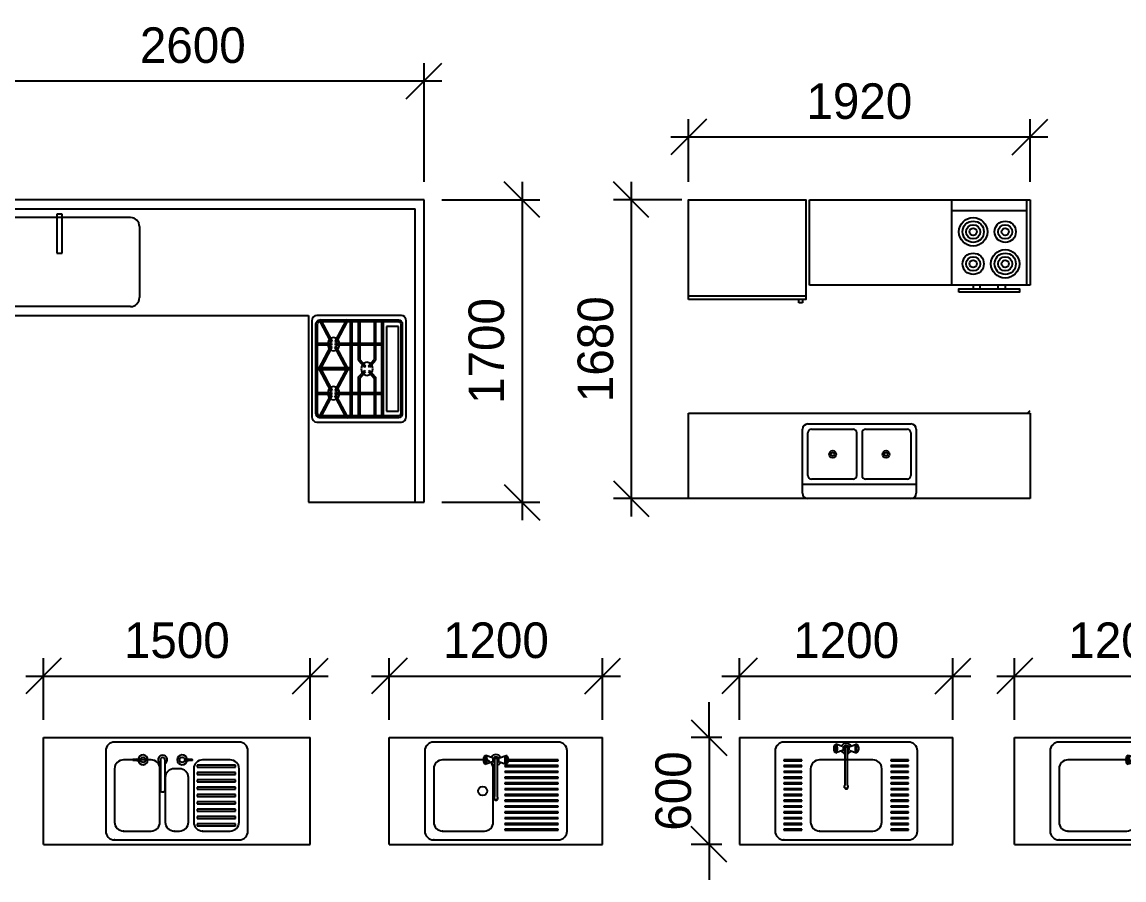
# Model space of a CAD drawing. Header units: millimetres. Extents: x 3103 to 179340, y -10977 to 70536.
# Drawn here: x 9506 to 15702, y 39697 to 44519 of the extents above; entities that cross this region are included whole.
import ezdxf

# ---------------------------------------------------------------- set-up
doc = ezdxf.new("R2010")
doc.units = ezdxf.units.MM
doc.header["$LTSCALE"] = 0.5
doc.layers.add('kuhnja', color=190, linetype='Continuous')
doc.layers.add('MEBEL', color=1, linetype='Continuous')
doc.styles.add('WROMLATS', font='wromlats.shx', dxfattribs={"bigfont": 'bigfont.shx'})
doc.dimstyles.new('juka', dxfattribs={"dimscale": 100, "dimtxt": 2, "dimasz": 2, "dimexe": 1, "dimexo": 1, "dimgap": 1, "dimtad": 1, "dimtoh": 1, "dimdec": 0, "dimzin": 0, "dimdsep": 46, "dimtxsty": 'WROMLATS', "dimblk": 'OBLIQUE', "dimcen": -3, "dimdle": 1, "dimclrd": 256, "dimclre": 256, "dimclrt": 256, "dimadec": 0, "dimazin": 0, "dimtfac": 1, "dimtdec": 0, "dimtix": 1, "dimtmove": 2, "dimatfit": 3, "dimldrblk": 'ORIGIN2', "dimfxl": 1, "dimtvp": 2.5, "dimtolj": 1, "dimtzin": 0, "dimarcsym": 0})

# ---------------------------------------------------------------- blocks, each defined once
blk = doc.blocks.new('Cab Base 2D_15')
at = {"layer": 'kuhnja', "linetype": 'Continuous'}
for p, q in [((0, 600), (1200, 600)), ((950, 575), (250, 575)), ((200, 525), (200, 75)), ((635.6, 497.6), (630.4, 493.8)), ((638.4, 499), (635.6, 497.6)), ((641.2, 497.6), (638.4, 499)), ((675.9, 487), (638.4, 499)), ((643.7, 493.4), (641.2, 497.6)), ((716.1, 487), (753.6, 499)), ((750.8, 497.6), (748.3, 493.4)), ((753.6, 499), (750.8, 497.6)), ((756.4, 497.6), (753.6, 499)), ((756.4, 497.6), (761.6, 493.8)), ((1000, 75), (1000, 525)), ((631, 475), (300, 475)), ((626.9, 485), (626, 478.5)), ((626, 478.5), (626, 471.5)), ((626, 471.5), (626.9, 465)), ((628.4, 490.3), (626.9, 485)), ((626.9, 465), (628.4, 459.7)), ((630.4, 493.8), (628.4, 490.3)), ((628.4, 459.7), (630.4, 456.2)), ((632.8, 495), (630.4, 493.8)), ((630.4, 456.2), (632.8, 455)), ((635.6, 452.4), (630.4, 456.2)), ((635.1, 493.8), (632.8, 495)), ((632.8, 455), (635.1, 456.2)), ((637.2, 490.3), (635.1, 493.8)), ((635.1, 456.2), (637.2, 459.7)), ((635.6, 452.4), (638.4, 451)), ((638.7, 485), (637.2, 490.3)), ((637.2, 459.7), (638.7, 465)), ((675.9, 463), (638.4, 451)), ((638.4, 451), (641.2, 452.4)), ((639.5, 478.5), (638.7, 485)), ((638.7, 465), (639.5, 471.5)), ((639.5, 471.5), (639.5, 478.5)), ((641.2, 452.4), (643.7, 456.6)), ((645.5, 487), (643.7, 493.4)), ((643.7, 456.6), (645.5, 463)), ((646.5, 479.2), (645.5, 487)), ((645.5, 463), (646.5, 470.8)), ((646.5, 470.8), (646.5, 479.2)), ((681.3, 483.5), (679.3, 478)), ((679.3, 478), (679.3, 472)), ((679.3, 472), (681.3, 466.5)), ((682.1, 483), (680.2, 477.8)), ((680.2, 477.8), (680.2, 472.2)), ((680.2, 472.2), (682.1, 467)), ((685.1, 488), (681.3, 483.5)), ((681.3, 466.5), (685.1, 462)), ((685.7, 487.3), (682.1, 483)), ((682.1, 467), (685.7, 462.7)), ((690.2, 491), (685.1, 488)), ((685.1, 462), (688.1, 460.2)), ((690.5, 490), (685.7, 487.3)), ((685.7, 462.7), (688.1, 461.4)), ((687.3, 480), (686.2, 476.7)), ((686.2, 476.7), (686.2, 473.3)), ((686.2, 473.3), (687.3, 470)), ((689.6, 482.7), (687.3, 480)), ((687.3, 470), (688.1, 469.1)), ((689.1, 479), (688.1, 476.4)), ((688.1, 476.4), (688.1, 269.3)), ((690.9, 481.1), (689.1, 479)), ((692.6, 484.4), (689.6, 482.7)), ((696, 492), (690.2, 491)), ((696, 491), (690.5, 490)), ((693.3, 482.5), (690.9, 481.1)), ((696, 485), (692.6, 484.4)), ((696, 483), (693.3, 482.5)), ((701.8, 491), (696, 492)), ((701.5, 490), (696, 491)), ((699.4, 484.4), (696, 485)), ((698.7, 482.5), (696, 483)), ((701.1, 481.1), (698.7, 482.5)), ((702.4, 482.7), (699.4, 484.4)), ((702.9, 479), (701.1, 481.1)), ((706.3, 487.3), (701.5, 490)), ((706.9, 488), (701.8, 491)), ((704.7, 480), (702.4, 482.7)), ((703.9, 476.4), (702.9, 479)), ((703.9, 269.3), (703.9, 476.4)), ((703.9, 469.1), (704.7, 470)), ((703.9, 461.4), (706.3, 462.7)), ((703.9, 460.2), (706.9, 462)), ((705.8, 476.7), (704.7, 480)), ((704.7, 470), (705.8, 473.3)), ((705.8, 473.3), (705.8, 476.7)), ((709.9, 483), (706.3, 487.3)), ((706.3, 462.7), (709.9, 467)), ((710.7, 483.5), (706.9, 488)), ((706.9, 462), (710.7, 466.5)), ((711.8, 477.8), (709.9, 483)), ((709.9, 467), (711.8, 472.2)), ((712.7, 478), (710.7, 483.5)), ((710.7, 466.5), (712.7, 472)), ((711.8, 472.2), (711.8, 477.8)), ((712.7, 472), (712.7, 478)), ((716.1, 463), (753.6, 451)), ((746.5, 487), (745.5, 479.2)), ((745.5, 479.2), (745.5, 470.8)), ((745.5, 470.8), (746.5, 463)), ((748.3, 493.4), (746.5, 487)), ((746.5, 463), (748.3, 456.6)), ((748.3, 456.6), (750.8, 452.4)), ((750.8, 452.4), (753.6, 451)), ((753.3, 485), (752.5, 478.5)), ((752.5, 478.5), (752.5, 471.5)), ((752.5, 471.5), (753.3, 465)), ((754.8, 490.3), (753.3, 485)), ((753.3, 465), (754.8, 459.7)), ((753.6, 451), (756.4, 452.4)), ((756.9, 493.8), (754.8, 490.3)), ((754.8, 459.7), (756.9, 456.2)), ((756.4, 452.4), (761.6, 456.2)), ((759.2, 495), (756.9, 493.8)), ((756.9, 456.2), (759.2, 455)), ((761.6, 493.8), (759.2, 495)), ((759.2, 455), (761.6, 456.2)), ((763.6, 490.3), (761.6, 493.8)), ((761.6, 456.2), (763.6, 459.7)), ((765.1, 485), (763.6, 490.3)), ((763.6, 459.7), (765.1, 465)), ((766, 478.5), (765.1, 485)), ((765.1, 465), (766, 471.5)), ((766, 471.5), (766, 478.5)), ((250, 425), (250, 125)), ((681, 125), (681, 425)), ((711, 375), (711, 125)), ((910, 401.7), (746, 401.7)), ((746, 401.7), (746, 391.7)), ((746, 391.7), (910, 391.7)), ((900, 425), (761, 425)), ((910, 391.7), (910, 401.7)), ((950, 125), (950, 375)), ((910, 368.3), (746, 368.3)), ((746, 368.3), (746, 358.3)), ((746, 358.3), (910, 358.3)), ((910, 335), (746, 335)), ((746, 335), (746, 325)), ((746, 325), (910, 325)), ((910, 358.3), (910, 368.3)), ((910, 325), (910, 335)), ((686.5, 267.4), (685.2, 263.9)), ((685.2, 263.9), (685.2, 260.2)), ((685.2, 260.2), (686.5, 256.7)), ((686.2, 256.3), (685.2, 260.2)), ((686.2, 256.3), (687.3, 253.1)), ((688.1, 269.3), (686.5, 267.4)), ((686.5, 256.7), (688.9, 253.8)), ((687.3, 253.1), (689.6, 250.5)), ((688.9, 253.8), (692.2, 252)), ((689.6, 250.5), (692.6, 248.8)), ((692.2, 252), (696, 251.3)), ((692.6, 248.8), (696, 248.3)), ((696, 251.3), (699.8, 252)), ((696, 248.3), (699.4, 248.8)), ((699.4, 248.8), (702.4, 250.5)), ((699.8, 252), (703.1, 253.8)), ((702.4, 250.5), (704.7, 253.1)), ((703.1, 253.8), (705.5, 256.7)), ((705.5, 267.4), (703.9, 269.3)), ((704.7, 253.1), (705.8, 256.3)), ((706.8, 263.9), (705.5, 267.4)), ((705.5, 256.7), (706.8, 260.2)), ((705.8, 256.3), (706.8, 260.2)), ((706.8, 260.2), (706.8, 263.9)), ((910, 301.7), (746, 301.7)), ((746, 301.7), (746, 291.7)), ((746, 291.7), (910, 291.7)), ((910, 268.3), (746, 268.3)), ((746, 268.3), (746, 258.3)), ((746, 258.3), (910, 258.3)), ((910, 291.7), (910, 301.7)), ((910, 258.3), (910, 268.3)), ((910, 235), (746, 235)), ((746, 235), (746, 225)), ((746, 225), (910, 225)), ((910, 201.7), (746, 201.7)), ((746, 201.7), (746, 191.7)), ((746, 191.7), (910, 191.7)), ((910, 225), (910, 235)), ((910, 191.7), (910, 201.7)), ((910, 168.3), (746, 168.3)), ((746, 168.3), (746, 158.3)), ((746, 158.3), (910, 158.3)), ((910, 135), (746, 135)), ((746, 135), (746, 125)), ((746, 125), (910, 125)), ((910, 158.3), (910, 168.3)), ((910, 125), (910, 135)), ((300, 75), (631, 75)), ((761, 75), (900, 75)), ((0, 0), (1200, 0)), ((250, 25), (950, 25))]:
    blk.add_line(p, q, dxfattribs=at)
at = {"layer": 'kuhnja'}
for p, q in [((0, 0), (0, 600)), ((1200, 600), (1200, 0))]:
    blk.add_line(p, q, dxfattribs=at)
at = {"layer": 'kuhnja', "linetype": 'Continuous'}
for centre, radius, start, end in [((250, 525), 50, 90, 180), ((950, 525), 50, 0, 90), ((696, 475), 30, 27.97653, 152.02347), ((300, 425), 50, 90, 180), ((631, 425), 50, 0, 90), ((696, 475), 30, 207.97653, 254.77469), ((696, 475), 30, 285.22531, 332.02347), ((761, 375), 50, 90, 180), ((900, 375), 50, 0, 90), ((300, 125), 50, 180, 270), ((631, 125), 50, 270, 0), ((761, 125), 50, 180, 270), ((900, 125), 50, 270, 0), ((250, 75), 50, 180, 270), ((950, 75), 50, 270, 0)]:
    blk.add_arc(centre, radius, start, end, dxfattribs=at)
for p in [(300, 75), (761, 75), (250, 25)]:
    blk.add_point(p, dxfattribs=at)
blk = doc.blocks.new('Cab Base 2D_33')
at = {"layer": 'kuhnja', "linetype": 'Continuous'}
for p, q in [((0, 600), (1200, 600)), ((950, 575), (250, 575)), ((200, 525), (200, 75)), ((539.6, 497.6), (534.4, 493.8)), ((542.4, 499), (539.6, 497.6)), ((545.2, 497.6), (542.4, 499)), ((579.9, 487), (542.4, 499)), ((547.7, 493.4), (545.2, 497.6)), ((620.1, 487), (657.6, 499)), ((654.8, 497.6), (652.3, 493.4)), ((657.6, 499), (654.8, 497.6)), ((660.4, 497.6), (657.6, 499)), ((660.4, 497.6), (665.6, 493.8)), ((1000, 75), (1000, 525)), ((535, 475), (300, 475)), ((530.9, 485), (530, 478.5)), ((530, 478.5), (530, 471.5)), ((530, 471.5), (530.9, 465)), ((532.4, 490.3), (530.9, 485)), ((530.9, 465), (532.4, 459.7)), ((534.4, 493.8), (532.4, 490.3)), ((532.4, 459.7), (534.4, 456.2)), ((536.8, 495), (534.4, 493.8)), ((534.4, 456.2), (536.8, 455)), ((539.6, 452.4), (534.4, 456.2)), ((539.1, 493.8), (536.8, 495)), ((536.8, 455), (539.1, 456.2)), ((541.2, 490.3), (539.1, 493.8)), ((539.1, 456.2), (541.2, 459.7)), ((539.6, 452.4), (542.4, 451)), ((542.7, 485), (541.2, 490.3)), ((541.2, 459.7), (542.7, 465)), ((579.9, 463), (542.4, 451)), ((542.4, 451), (545.2, 452.4)), ((543.5, 478.5), (542.7, 485)), ((542.7, 465), (543.5, 471.5)), ((543.5, 471.5), (543.5, 478.5)), ((545.2, 452.4), (547.7, 456.6)), ((549.5, 487), (547.7, 493.4)), ((547.7, 456.6), (549.5, 463)), ((550.5, 479.2), (549.5, 487)), ((549.5, 463), (550.5, 470.8)), ((550.5, 470.8), (550.5, 479.2)), ((585.3, 483.5), (583.3, 478)), ((583.3, 478), (583.3, 472)), ((583.3, 472), (585.3, 466.5)), ((586.1, 483), (584.2, 477.8)), ((584.2, 477.8), (584.2, 472.2)), ((584.2, 472.2), (586.1, 467)), ((589.1, 488), (585.3, 483.5)), ((585.3, 466.5), (589.1, 462)), ((589.7, 487.3), (586.1, 483)), ((586.1, 467), (589.7, 462.7)), ((594.2, 491), (589.1, 488)), ((589.1, 462), (592.1, 460.2)), ((594.5, 490), (589.7, 487.3)), ((589.7, 462.7), (592.1, 461.4)), ((591.3, 480), (590.2, 476.7)), ((590.2, 476.7), (590.2, 473.3)), ((590.2, 473.3), (591.3, 470)), ((593.6, 482.7), (591.3, 480)), ((591.3, 470), (592.1, 469.1)), ((593.1, 479), (592.1, 476.4)), ((592.1, 476.4), (592.1, 269.3)), ((594.9, 481.1), (593.1, 479)), ((596.6, 484.4), (593.6, 482.7)), ((600, 492), (594.2, 491)), ((600, 491), (594.5, 490)), ((597.3, 482.5), (594.9, 481.1)), ((600, 485), (596.6, 484.4)), ((600, 483), (597.3, 482.5)), ((605.8, 491), (600, 492)), ((605.5, 490), (600, 491)), ((603.4, 484.4), (600, 485)), ((602.7, 482.5), (600, 483)), ((605.1, 481.1), (602.7, 482.5)), ((606.4, 482.7), (603.4, 484.4)), ((606.9, 479), (605.1, 481.1)), ((610.3, 487.3), (605.5, 490)), ((610.9, 488), (605.8, 491)), ((608.7, 480), (606.4, 482.7)), ((607.9, 476.4), (606.9, 479)), ((607.9, 269.3), (607.9, 476.4)), ((607.9, 469.1), (608.7, 470)), ((607.9, 461.4), (610.3, 462.7)), ((607.9, 460.2), (610.9, 462)), ((609.8, 476.7), (608.7, 480)), ((608.7, 470), (609.8, 473.3)), ((609.8, 473.3), (609.8, 476.7)), ((613.9, 483), (610.3, 487.3)), ((610.3, 462.7), (613.9, 467)), ((614.7, 483.5), (610.9, 488)), ((610.9, 462), (614.7, 466.5)), ((615.8, 477.8), (613.9, 483)), ((613.9, 467), (615.8, 472.2)), ((616.7, 478), (614.7, 483.5)), ((614.7, 466.5), (616.7, 472)), ((615.8, 472.2), (615.8, 477.8)), ((616.7, 472), (616.7, 478)), ((620.1, 463), (657.6, 451)), ((650.5, 487), (649.5, 479.2)), ((649.5, 479.2), (649.5, 470.8)), ((649.5, 470.8), (650.5, 463)), ((950, 475.2), (650, 475.2)), ((650, 475.2), (650, 470.2)), ((650, 470.2), (950, 470.2)), ((950, 442.7), (650, 442.7)), ((650, 442.7), (650, 437.7)), ((650, 437.7), (950, 437.7)), ((652.3, 493.4), (650.5, 487)), ((650.5, 463), (652.3, 456.6)), ((652.3, 456.6), (654.8, 452.4)), ((654.8, 452.4), (657.6, 451)), ((657.3, 485), (656.5, 478.5)), ((656.5, 478.5), (656.5, 471.5)), ((656.5, 471.5), (657.3, 465)), ((658.8, 490.3), (657.3, 485)), ((657.3, 465), (658.8, 459.7)), ((657.6, 451), (660.4, 452.4)), ((660.9, 493.8), (658.8, 490.3)), ((658.8, 459.7), (660.9, 456.2)), ((660.4, 452.4), (665.6, 456.2)), ((663.2, 495), (660.9, 493.8)), ((660.9, 456.2), (663.2, 455)), ((665.6, 493.8), (663.2, 495)), ((663.2, 455), (665.6, 456.2)), ((667.6, 490.3), (665.6, 493.8)), ((665.6, 456.2), (667.6, 459.7)), ((669.1, 485), (667.6, 490.3)), ((667.6, 459.7), (669.1, 465)), ((670, 478.5), (669.1, 485)), ((669.1, 465), (670, 471.5)), ((670, 471.5), (670, 478.5)), ((950, 470.2), (950, 475.2)), ((950, 437.7), (950, 442.7)), ((250, 425), (250, 125)), ((585, 125), (585, 425)), ((950, 410.2), (650, 410.2)), ((650, 410.2), (650, 405.2)), ((650, 405.2), (950, 405.2)), ((950, 377.7), (650, 377.7)), ((650, 377.7), (650, 372.7)), ((650, 372.7), (950, 372.7)), ((950, 405.2), (950, 410.2)), ((950, 372.7), (950, 377.7)), ((950, 345.2), (650, 345.2)), ((650, 345.2), (650, 340.2)), ((650, 340.2), (950, 340.2)), ((950, 312.6), (650, 312.6)), ((650, 312.6), (650, 307.6)), ((950, 340.2), (950, 345.2)), ((950, 307.6), (950, 312.6)), ((590.5, 267.4), (589.2, 263.9)), ((589.2, 263.9), (589.2, 260.2)), ((589.2, 260.2), (590.5, 256.7)), ((590.2, 256.3), (589.2, 260.2)), ((590.2, 256.3), (591.3, 253.1)), ((592.1, 269.3), (590.5, 267.4)), ((590.5, 256.7), (592.9, 253.8)), ((591.3, 253.1), (593.6, 250.5)), ((592.9, 253.8), (596.2, 252)), ((593.6, 250.5), (596.6, 248.8)), ((596.2, 252), (600, 251.3)), ((596.6, 248.8), (600, 248.3)), ((600, 251.3), (603.8, 252)), ((600, 248.3), (603.4, 248.8)), ((603.4, 248.8), (606.4, 250.5)), ((603.8, 252), (607.1, 253.8)), ((606.4, 250.5), (608.7, 253.1)), ((607.1, 253.8), (609.5, 256.7)), ((609.5, 267.4), (607.9, 269.3)), ((608.7, 253.1), (609.8, 256.3)), ((610.8, 263.9), (609.5, 267.4)), ((609.5, 256.7), (610.8, 260.2)), ((609.8, 256.3), (610.8, 260.2)), ((610.8, 260.2), (610.8, 263.9)), ((650, 307.6), (950, 307.6)), ((950, 280.1), (650, 280.1)), ((650, 280.1), (650, 275.1)), ((650, 275.1), (950, 275.1)), ((950, 275.1), (950, 280.1)), ((950, 247.6), (650, 247.6)), ((650, 247.6), (650, 242.6)), ((650, 242.6), (950, 242.6)), ((950, 215.1), (650, 215.1)), ((650, 215.1), (650, 210.1)), ((650, 210.1), (950, 210.1)), ((950, 242.6), (950, 247.6)), ((950, 210.1), (950, 215.1)), ((950, 182.6), (650, 182.6)), ((650, 182.6), (650, 177.6)), ((650, 177.6), (950, 177.6)), ((950, 150), (650, 150)), ((650, 150), (650, 145)), ((650, 145), (950, 145)), ((950, 177.6), (950, 182.6)), ((950, 145), (950, 150)), ((300, 75), (535, 75)), ((950, 117.5), (650, 117.5)), ((650, 117.5), (650, 112.5)), ((650, 112.5), (950, 112.5)), ((950, 85), (650, 85)), ((650, 85), (650, 80)), ((650, 80), (950, 80)), ((950, 112.5), (950, 117.5)), ((950, 80), (950, 85)), ((0, 0), (1200, 0)), ((250, 25), (950, 25))]:
    blk.add_line(p, q, dxfattribs=at)
at = {"layer": 'kuhnja'}
for p, q in [((0, 0), (0, 600)), ((1200, 0), (1200, 600))]:
    blk.add_line(p, q, dxfattribs=at)
at = {"layer": 'kuhnja', "linetype": 'Continuous'}
blk.add_circle((525, 300), 25, dxfattribs=at)
for centre, radius, start, end in [((250, 525), 50, 90, 180), ((950, 525), 50, 0, 90), ((600, 475), 30, 27.97653, 152.02347), ((300, 425), 50, 90, 180), ((535, 425), 50, 0, 90), ((600, 475), 30, 207.97653, 254.77469), ((600, 475), 30, 285.22531, 332.02347), ((300, 125), 50, 180, 270), ((535, 125), 50, 270, 0), ((250, 75), 50, 180, 270), ((950, 75), 50, 270, 0)]:
    blk.add_arc(centre, radius, start, end, dxfattribs=at)
for p in [(300, 75), (250, 25)]:
    blk.add_point(p, dxfattribs=at)
blk = doc.blocks.new('Cab Base 2D_35')
at = {"layer": 'kuhnja', "linetype": 'Continuous'}
for p, q in [((0, 600), (1200, 600)), ((950, 575), (250, 575)), ((534.4, 557.7), (532.4, 554.2)), ((539.6, 561.4), (534.4, 557.7)), ((536.8, 558.9), (534.4, 557.7)), ((539.1, 557.7), (536.8, 558.9)), ((541.2, 554.2), (539.1, 557.7)), ((542.4, 562.9), (539.6, 561.4)), ((545.2, 561.4), (542.4, 562.9)), ((579.9, 550.9), (542.4, 562.9)), ((547.7, 557.3), (545.2, 561.4)), ((620.1, 550.9), (657.6, 562.9)), ((654.8, 561.4), (652.3, 557.3)), ((657.6, 562.9), (654.8, 561.4)), ((660.4, 561.4), (657.6, 562.9)), ((660.9, 557.7), (658.8, 554.2)), ((660.4, 561.4), (665.6, 557.7)), ((663.2, 558.9), (660.9, 557.7)), ((665.6, 557.7), (663.2, 558.9)), ((667.6, 554.2), (665.6, 557.7)), ((200, 525), (200, 75)), ((530.9, 548.9), (530, 542.4)), ((530, 542.4), (530, 535.4)), ((530, 535.4), (530.9, 528.9)), ((532.4, 554.2), (530.9, 548.9)), ((530.9, 528.9), (532.4, 523.6)), ((532.4, 523.6), (534.4, 520.1)), ((534.4, 520.1), (536.8, 518.9)), ((539.6, 516.3), (534.4, 520.1)), ((536.8, 518.9), (539.1, 520.1)), ((539.1, 520.1), (541.2, 523.6)), ((539.6, 516.3), (542.4, 514.9)), ((542.7, 548.9), (541.2, 554.2)), ((541.2, 523.6), (542.7, 528.9)), ((579.9, 526.9), (542.4, 514.9)), ((542.4, 514.9), (545.2, 516.3)), ((543.5, 542.4), (542.7, 548.9)), ((542.7, 528.9), (543.5, 535.4)), ((543.5, 535.4), (543.5, 542.4)), ((545.2, 516.3), (547.7, 520.5)), ((549.5, 550.9), (547.7, 557.3)), ((547.7, 520.5), (549.5, 526.9)), ((550.5, 543.1), (549.5, 550.9)), ((549.5, 526.9), (550.5, 534.7)), ((550.5, 534.7), (550.5, 543.1)), ((585.3, 547.4), (583.3, 541.8)), ((583.3, 541.8), (583.3, 535.9)), ((583.3, 535.9), (585.3, 530.4)), ((586.1, 546.9), (584.2, 541.7)), ((584.2, 541.7), (584.2, 536.1)), ((584.2, 536.1), (586.1, 530.9)), ((589.1, 551.9), (585.3, 547.4)), ((585.3, 530.4), (589.1, 525.9)), ((589.7, 551.1), (586.1, 546.9)), ((586.1, 530.9), (589.7, 526.6)), ((594.2, 554.9), (589.1, 551.9)), ((589.1, 525.9), (592.1, 524.1)), ((594.5, 553.9), (589.7, 551.1)), ((589.7, 526.6), (592.1, 525.2)), ((591.3, 543.9), (590.2, 540.6)), ((590.2, 540.6), (590.2, 537.2)), ((590.2, 537.2), (591.3, 533.9)), ((593.6, 546.5), (591.3, 543.9)), ((591.3, 533.9), (592.1, 533)), ((593.1, 542.9), (592.1, 540.3)), ((592.1, 540.3), (592.1, 333.2)), ((594.9, 545), (593.1, 542.9)), ((596.6, 548.3), (593.6, 546.5)), ((600, 555.9), (594.2, 554.9)), ((600, 554.9), (594.5, 553.9)), ((597.3, 546.4), (594.9, 545)), ((600, 548.9), (596.6, 548.3)), ((600, 546.9), (597.3, 546.4)), ((605.8, 554.9), (600, 555.9)), ((605.5, 553.9), (600, 554.9)), ((603.4, 548.3), (600, 548.9)), ((602.7, 546.4), (600, 546.9)), ((605.1, 545), (602.7, 546.4)), ((606.4, 546.5), (603.4, 548.3)), ((606.9, 542.9), (605.1, 545)), ((610.3, 551.1), (605.5, 553.9)), ((610.9, 551.9), (605.8, 554.9)), ((608.7, 543.9), (606.4, 546.5)), ((607.9, 540.3), (606.9, 542.9)), ((607.9, 333.2), (607.9, 540.3)), ((607.9, 533), (608.7, 533.9)), ((607.9, 525.2), (610.3, 526.6)), ((607.9, 524.1), (610.9, 525.9)), ((609.8, 540.6), (608.7, 543.9)), ((608.7, 533.9), (609.8, 537.2)), ((609.8, 537.2), (609.8, 540.6)), ((613.9, 546.9), (610.3, 551.1)), ((610.3, 526.6), (613.9, 530.9)), ((614.7, 547.4), (610.9, 551.9)), ((610.9, 525.9), (614.7, 530.4)), ((615.8, 541.7), (613.9, 546.9)), ((613.9, 530.9), (615.8, 536.1)), ((616.7, 541.8), (614.7, 547.4)), ((614.7, 530.4), (616.7, 535.9)), ((615.8, 536.1), (615.8, 541.7)), ((616.7, 535.9), (616.7, 541.8)), ((620.1, 526.9), (657.6, 514.9)), ((650.5, 550.9), (649.5, 543.1)), ((649.5, 543.1), (649.5, 534.7)), ((649.5, 534.7), (650.5, 526.9)), ((652.3, 557.3), (650.5, 550.9)), ((650.5, 526.9), (652.3, 520.5)), ((652.3, 520.5), (654.8, 516.3)), ((654.8, 516.3), (657.6, 514.9)), ((657.3, 548.9), (656.5, 542.4)), ((656.5, 542.4), (656.5, 535.4)), ((656.5, 535.4), (657.3, 528.9)), ((658.8, 554.2), (657.3, 548.9)), ((657.3, 528.9), (658.8, 523.6)), ((657.6, 514.9), (660.4, 516.3)), ((658.8, 523.6), (660.9, 520.1)), ((660.4, 516.3), (665.6, 520.1)), ((660.9, 520.1), (663.2, 518.9)), ((663.2, 518.9), (665.6, 520.1)), ((665.6, 520.1), (667.6, 523.6)), ((669.1, 548.9), (667.6, 554.2)), ((667.6, 523.6), (669.1, 528.9)), ((670, 542.4), (669.1, 548.9)), ((669.1, 528.9), (670, 535.4)), ((670, 535.4), (670, 542.4)), ((1000, 75), (1000, 525)), ((350, 475.2), (250, 475.2)), ((250, 475.2), (250, 470.2)), ((250, 470.2), (350, 470.2)), ((350, 442.7), (250, 442.7)), ((250, 442.7), (250, 437.7)), ((250, 437.7), (350, 437.7)), ((350, 470.2), (350, 475.2)), ((350, 437.7), (350, 442.7)), ((750, 475), (450, 475)), ((950, 475.2), (850, 475.2)), ((850, 475.2), (850, 470.2)), ((850, 470.2), (950, 470.2)), ((950, 442.7), (850, 442.7)), ((850, 442.7), (850, 437.7)), ((850, 437.7), (950, 437.7)), ((950, 470.2), (950, 475.2)), ((950, 437.7), (950, 442.7)), ((350, 410.2), (250, 410.2)), ((250, 410.2), (250, 405.2)), ((250, 405.2), (350, 405.2)), ((350, 377.7), (250, 377.7)), ((250, 377.7), (250, 372.7)), ((250, 372.7), (350, 372.7)), ((350, 405.2), (350, 410.2)), ((350, 372.7), (350, 377.7)), ((400, 425), (400, 125)), ((800, 125), (800, 425)), ((950, 410.2), (850, 410.2)), ((850, 410.2), (850, 405.2)), ((850, 405.2), (950, 405.2)), ((950, 377.7), (850, 377.7)), ((850, 377.7), (850, 372.7)), ((850, 372.7), (950, 372.7)), ((950, 405.2), (950, 410.2)), ((950, 372.7), (950, 377.7)), ((350, 345.2), (250, 345.2)), ((250, 345.2), (250, 340.2)), ((250, 340.2), (350, 340.2)), ((350, 312.6), (250, 312.6)), ((250, 312.6), (250, 307.6)), ((350, 340.2), (350, 345.2)), ((350, 307.6), (350, 312.6)), ((590.5, 331.3), (589.2, 327.8)), ((589.2, 327.8), (589.2, 324.1)), ((589.2, 324.1), (590.5, 320.6)), ((590.2, 320.2), (589.2, 324.1)), ((590.2, 320.2), (591.3, 317)), ((592.1, 333.2), (590.5, 331.3)), ((590.5, 320.6), (592.9, 317.7)), ((591.3, 317), (593.6, 314.4)), ((592.9, 317.7), (596.2, 315.9)), ((593.6, 314.4), (596.6, 312.7)), ((596.2, 315.9), (600, 315.2)), ((596.6, 312.7), (600, 312.1)), ((600, 315.2), (603.8, 315.9)), ((600, 312.1), (603.4, 312.7)), ((603.4, 312.7), (606.4, 314.4)), ((603.8, 315.9), (607.1, 317.7)), ((606.4, 314.4), (608.7, 317)), ((607.1, 317.7), (609.5, 320.6)), ((609.5, 331.3), (607.9, 333.2)), ((608.7, 317), (609.8, 320.2)), ((610.8, 327.8), (609.5, 331.3)), ((609.5, 320.6), (610.8, 324.1)), ((609.8, 320.2), (610.8, 324.1)), ((610.8, 324.1), (610.8, 327.8)), ((950, 345.2), (850, 345.2)), ((850, 345.2), (850, 340.2)), ((850, 340.2), (950, 340.2)), ((950, 312.6), (850, 312.6)), ((850, 312.6), (850, 307.6)), ((950, 340.2), (950, 345.2)), ((950, 307.6), (950, 312.6)), ((250, 307.6), (350, 307.6)), ((350, 280.1), (250, 280.1)), ((250, 280.1), (250, 275.1)), ((250, 275.1), (350, 275.1)), ((350, 275.1), (350, 280.1)), ((850, 307.6), (950, 307.6)), ((950, 280.1), (850, 280.1)), ((850, 280.1), (850, 275.1)), ((850, 275.1), (950, 275.1)), ((950, 275.1), (950, 280.1)), ((350, 247.6), (250, 247.6)), ((250, 247.6), (250, 242.6)), ((250, 242.6), (350, 242.6)), ((350, 215.1), (250, 215.1)), ((250, 215.1), (250, 210.1)), ((250, 210.1), (350, 210.1)), ((350, 242.6), (350, 247.6)), ((350, 210.1), (350, 215.1)), ((950, 247.6), (850, 247.6)), ((850, 247.6), (850, 242.6)), ((850, 242.6), (950, 242.6)), ((950, 215.1), (850, 215.1)), ((850, 215.1), (850, 210.1)), ((850, 210.1), (950, 210.1)), ((950, 242.6), (950, 247.6)), ((950, 210.1), (950, 215.1)), ((350, 182.6), (250, 182.6)), ((250, 182.6), (250, 177.6)), ((250, 177.6), (350, 177.6)), ((350, 150), (250, 150)), ((250, 150), (250, 145)), ((250, 145), (350, 145)), ((350, 177.6), (350, 182.6)), ((350, 145), (350, 150)), ((950, 182.6), (850, 182.6)), ((850, 182.6), (850, 177.6)), ((850, 177.6), (950, 177.6)), ((950, 150), (850, 150)), ((850, 150), (850, 145)), ((850, 145), (950, 145)), ((950, 177.6), (950, 182.6)), ((950, 145), (950, 150)), ((350, 117.5), (250, 117.5)), ((250, 117.5), (250, 112.5)), ((250, 112.5), (350, 112.5)), ((350, 85), (250, 85)), ((250, 85), (250, 80)), ((250, 80), (350, 80)), ((350, 112.5), (350, 117.5)), ((350, 80), (350, 85)), ((450, 75), (750, 75)), ((950, 117.5), (850, 117.5)), ((850, 117.5), (850, 112.5)), ((850, 112.5), (950, 112.5)), ((950, 85), (850, 85)), ((850, 85), (850, 80)), ((850, 80), (950, 80)), ((950, 112.5), (950, 117.5)), ((950, 80), (950, 85)), ((0, 0), (1200, 0)), ((250, 25), (950, 25))]:
    blk.add_line(p, q, dxfattribs=at)
at = {"layer": 'kuhnja'}
for p, q in [((0, 600), (0, 0)), ((1200, 0), (1200, 600))]:
    blk.add_line(p, q, dxfattribs=at)
at = {"layer": 'kuhnja', "linetype": 'Continuous'}
for centre, radius, start, end in [((250, 525), 50, 90, 180), ((600, 538.9), 30, 27.97653, 152.02347), ((950, 525), 50, 0, 90), ((600, 538.9), 30, 207.97653, 254.77469), ((600, 538.9), 30, 285.22531, 332.02347), ((450, 425), 50, 90, 180), ((750, 425), 50, 0, 90), ((450, 125), 50, 180, 270), ((750, 125), 50, 270, 0), ((250, 75), 50, 180, 270), ((950, 75), 50, 270, 0)]:
    blk.add_arc(centre, radius, start, end, dxfattribs=at)
for p in [(450, 75), (250, 25)]:
    blk.add_point(p, dxfattribs=at)
blk = doc.blocks.new('Cab Base 3D_44')
at = {"layer": 'kuhnja', "linetype": 'Continuous'}
for p, q in [((0, 600), (1500, 600)), ((1100, 575), (400, 575)), ((350, 525), (350, 75)), ((1150, 75), (1150, 525)), ((605, 475), (450, 475)), ((657.2, 475), (657.2, 302.8)), ((682.8, 475), (682.8, 302.8)), ((1080, 444.4), (865, 444.4)), ((865, 444.4), (865, 434.4)), ((865, 434.4), (1080, 434.4)), ((1050, 475), (895, 475)), ((1080, 434.4), (1080, 444.4)), ((400, 425), (400, 125)), ((655, 125), (655, 425)), ((685, 375), (685, 125)), ((765, 425), (735, 425)), ((815, 125), (815, 375)), ((845, 425), (845, 125)), ((1080, 403.2), (865, 403.2)), ((865, 403.2), (865, 393.2)), ((865, 393.2), (1080, 393.2)), ((1080, 393.2), (1080, 403.2)), ((1100, 125), (1100, 425)), ((1080, 362.1), (865, 362.1)), ((865, 362.1), (865, 352.1)), ((865, 352.1), (1080, 352.1)), ((1080, 320.9), (865, 320.9)), ((865, 320.9), (865, 310.9)), ((865, 310.9), (1080, 310.9)), ((1080, 352.1), (1080, 362.1)), ((1080, 310.9), (1080, 320.9)), ((1080, 279.7), (865, 279.7)), ((865, 279.7), (865, 269.7)), ((865, 269.7), (1080, 269.7)), ((1080, 269.7), (1080, 279.7)), ((1080, 238.5), (865, 238.5)), ((865, 238.5), (865, 228.5)), ((865, 228.5), (1080, 228.5)), ((1080, 197.4), (865, 197.4)), ((865, 197.4), (865, 187.4)), ((865, 187.4), (1080, 187.4)), ((1080, 228.5), (1080, 238.5)), ((1080, 187.4), (1080, 197.4)), ((1080, 156.2), (865, 156.2)), ((865, 156.2), (865, 146.2)), ((865, 146.2), (1080, 146.2)), ((1080, 146.2), (1080, 156.2)), ((450, 75), (605, 75)), ((735, 75), (765, 75)), ((1080, 115), (865, 115)), ((865, 115), (865, 105)), ((865, 105), (1080, 105)), ((895, 75), (1050, 75)), ((1080, 105), (1080, 115)), ((0, 0), (1500, 0)), ((400, 25), (1100, 25))]:
    blk.add_line(p, q, dxfattribs=at)
at = {"layer": 'kuhnja'}
for p, q in [((0, 0), (0, 600)), ((1500, 0), (1500, 600))]:
    blk.add_line(p, q, dxfattribs=at)
at = {"layer": 'kuhnja', "linetype": 'Continuous'}
blk.add_lwpolyline([(657.2, 302.8), (658.2, 300), (660.9, 297.7), (665.1, 296.1), (670, 295.6), (674.9, 296.1), (679.1, 297.7), (681.8, 300), (682.8, 302.8)], dxfattribs=at)
for centre in [(560, 475), (780, 475)]:
    blk.add_circle(centre, 14.8, dxfattribs=at)
for centre, radius, start, end in [((400, 525), 50, 90, 180), ((1100, 525), 50, 0, 90), ((560, 475), 27.7, 186.30318, 173.89577), ((670, 475), 25.6, 300, 240), ((780, 475), 27.7, 6.10423, 353.69682), ((450, 425), 50, 90, 180), ((504.4, 475), 1.88, 121.21701, 238.78299), ((526.5, 303.7), 174.4, 83.90469, 97.59721), ((526.5, 646.3), 174.4, 262.40279, 276.09531), ((605, 425), 50, 0, 90), ((670, 475), 12.8, 0, 180), ((813.5, 303.7), 174.4, 82.40279, 96.09531), ((813.5, 646.3), 174.4, 263.90469, 277.59721), ((835.6, 475), 1.88, 301.21701, 58.78299), ((895, 425), 50, 90, 180), ((1050, 425), 50, 0, 90), ((735, 375), 50, 90, 180), ((765, 375), 50, 0, 90), ((450, 125), 50, 180, 270), ((605, 125), 50, 270, 0), ((735, 125), 50, 180, 270), ((765, 125), 50, 270, 0), ((895, 125), 50, 180, 270), ((1050, 125), 50, 270, 0), ((400, 75), 50, 180, 270), ((1100, 75), 50, 270, 0)]:
    blk.add_arc(centre, radius, start, end, dxfattribs=at)
for p in [(450, 75), (735, 75), (895, 75), (400, 25)]:
    blk.add_point(p, dxfattribs=at)
blk = doc.blocks.new('Kitchen Layout - 7 x 8 ft')
at = {"layer": 'kuhnja'}
for p, q in [((34, 84), (96, 84)), ((34, 60), (34, 84)), ((96, 84), (96, 60)), ((74, 81), (95, 81)), ((96, 60), (34, 60)), ((80, 60), (80, 59)), ((82, 59), (82, 60)), ((87, 59), (87, 60)), ((89, 60), (89, 59)), ((0, 57), (33, 57)), ((31, 55), (31, 56)), ((32, 56), (32, 55)), ((32, 55), (31, 55)), ((0, 24), (96, 24)), ((0, 0), (0, 24)), ((95.25, 24), (96, 24.75)), ((96, 24), (96, 0)), ((47.25, 6.5), (47.25, 18.5)), ((48.75, 18.5), (48.75, 6.5)), ((64, 4), (32, 4)), ((96, 0), (0, 0))]:
    blk.add_line(p, q, dxfattribs=at)
for points in [[(0, 56), (0, 84), (33, 84), (33, 56)], [(74, 60), (74, 84), (95, 84), (95, 60)], [(76, 58), (76, 59), (93, 59), (93, 58)]]:
    blk.add_lwpolyline(points, close=True, dxfattribs=at)
for points in [[(32, 1.5), (32, 19.5)], [(33.5, 21), (62.5, 21)], [(34.5, 19.5), (46.25, 19.5)], [(49.75, 19.5), (61.5, 19.5)], [(64, 19.5), (64, 1.5)], [(33.5, 6.5), (33.5, 18.5)], [(62.5, 18.5), (62.5, 6.5)], [(46.25, 5.5), (34.5, 5.5)], [(61.5, 5.5), (49.75, 5.5)], [(62.5, 0), (33.5, 0)]]:
    blk.add_lwpolyline(points, dxfattribs=at)
for centre, radius in [((80, 75), 4), ((80, 75), 3), ((89, 75), 3), ((80, 75), 2), ((80, 75), 1), ((89, 75), 2), ((89, 75), 1), ((80, 66), 3), ((89, 66), 4), ((89, 66), 3), ((80, 66), 2), ((80, 66), 1), ((89, 66), 2), ((89, 66), 1), ((40.5, 12.5), 1), ((40.5, 12.5), 0.5), ((55.5, 12.5), 1), ((55.5, 12.5), 0.5)]:
    blk.add_circle(centre, radius, dxfattribs=at)
for centre, radius, start, end in [((33.5, 19.5), 1.5, 90, 180), ((34.5, 18.5), 1, 90, 180), ((46.25, 18.5), 1, 0, 90), ((49.75, 18.5), 1, 90, 180), ((61.5, 18.5), 1, 0, 90), ((62.5, 19.5), 1.5, 0, 90), ((34.5, 6.5), 1, 180, 270), ((46.25, 6.5), 1, 270, 0), ((49.75, 6.5), 1, 180, 270), ((61.5, 6.5), 1, 270, 0), ((33.5, 1.5), 1.5, 180, 270), ((62.5, 1.5), 1.5, 270, 0)]:
    blk.add_arc(centre, radius, start, end, dxfattribs=at)
blk = doc.blocks.new('Kitchen_L2600x1700')
at = {"layer": 'kuhnja', "linetype": 'Continuous'}
for p, q in [((650, 1700), (0, 1700)), ((0, 1700), (0, 0)), ((50, 1700), (50, 50)), ((650, 650), (650, 1700)), ((107.8, 1241.2), (102.1, 1231.5)), ((116.4, 1247.7), (107.8, 1241.2)), ((126.5, 1250), (116.4, 1247.7)), ((603.5, 1250), (126.5, 1250)), ((613.7, 1247.7), (603.5, 1250)), ((622.3, 1241.2), (613.7, 1247.7)), ((628, 1231.5), (622.3, 1241.2)), ((102.1, 1231.5), (100, 1220)), ((100, 1220), (100, 680)), ((122.1, 1200), (123.8, 1209.6)), ((122.1, 700), (122.1, 1200)), ((123.8, 1209.6), (128.6, 1217.7)), ((128.6, 1217.7), (135.8, 1223.1)), ((131, 1199), (132.1, 1205.7)), ((131, 701), (131, 1199)), ((132.1, 1205.7), (135, 1210.5)), ((135, 1210.5), (139.2, 1213.7)), ((135.8, 1223.1), (144.2, 1225)), ((139.2, 1213.7), (145.1, 1215)), ((144.2, 1225), (585.9, 1225)), ((210.5, 1187.5), (144.2, 1187.5)), ((144.2, 1187.5), (144.2, 712.5)), ((145.1, 1215), (585, 1215)), ((210.5, 712.5), (210.5, 1187.5)), ((228.1, 1215), (228.1, 685)), ((237, 1215), (237, 685)), ((272.3, 997.9), (272.3, 1225)), ((281.1, 1002.1), (281.1, 1225)), ((360.6, 1002.1), (360.6, 1225)), ((369.5, 997.9), (369.5, 1225)), ((404.8, 1215), (404.8, 685)), ((413.6, 1215), (413.6, 685)), ((427.5, 1222.4), (435.1, 1227.6)), ((427.5, 1222.4), (493.8, 1097.4)), ((435.1, 1227.6), (501.3, 1102.6)), ((582.1, 1227.6), (515.8, 1102.6)), ((589.7, 1222.4), (523.4, 1097.4)), ((582.1, 1227.6), (589.7, 1222.4)), ((585, 1215), (590.9, 1213.7)), ((585.9, 1225), (594.3, 1223.1)), ((590.9, 1213.7), (595.1, 1210.5)), ((594.3, 1223.1), (601.5, 1217.7)), ((595.1, 1210.5), (598, 1205.7)), ((598, 1205.7), (599.1, 1199)), ((599.1, 1199), (599.1, 701)), ((601.5, 1217.7), (606.3, 1209.6)), ((606.3, 1209.6), (608, 1200)), ((608, 1200), (608, 700)), ((630, 1220), (628, 1231.5)), ((630, 680), (630, 1220)), ((492, 1120), (479.9, 1106.2)), ((508.6, 1125), (492, 1120)), ((525.1, 1120), (508.6, 1125)), ((537.3, 1106.2), (525.1, 1120)), ((497.5, 1092.5), (232.5, 1092.5)), ((232.5, 1092.5), (232.5, 1082.5)), ((497.5, 1082.5), (232.5, 1082.5)), ((426.1, 950), (493.8, 1077.6)), ((436.4, 950), (501.3, 1072.4)), ((479.9, 1106.2), (475.5, 1087.5)), ((475.5, 1087.5), (479.9, 1068.7)), ((479.9, 1068.7), (492, 1055)), ((492, 1055), (508.6, 1050)), ((493.8, 1097.4), (501.3, 1102.6)), ((501.3, 1072.4), (493.8, 1077.6)), ((497.5, 1092.5), (497.5, 1082.5)), ((508.6, 1050), (525.1, 1055)), ((515.8, 1102.6), (523.4, 1097.4)), ((523.4, 1077.6), (515.8, 1072.4)), ((580.7, 950), (515.8, 1072.4)), ((519.6, 1082.5), (519.6, 1092.5)), ((608, 1092.5), (519.6, 1092.5)), ((608, 1082.5), (519.6, 1082.5)), ((591, 950), (523.4, 1077.6)), ((525.1, 1055), (537.3, 1068.7)), ((541.7, 1087.5), (537.3, 1106.2)), ((537.3, 1068.7), (541.7, 1087.5)), ((306.7, 959), (272.3, 997.9)), ((313, 966), (281.1, 1002.1)), ((360.6, 1002.1), (328.8, 966)), ((369.5, 997.9), (335, 959)), ((306.7, 941), (272.3, 902.1)), ((313, 934), (281.1, 897.9)), ((292.2, 968.7), (287.7, 950)), ((287.7, 950), (292.2, 931.2)), ((304.3, 982.5), (292.2, 968.7)), ((292.2, 931.2), (304.3, 917.5)), ((320.9, 987.5), (304.3, 982.5)), ((306.7, 959), (313, 966)), ((313, 934), (306.7, 941)), ((337.4, 982.5), (320.9, 987.5)), ((328.8, 966), (335, 959)), ((335, 941), (328.8, 934)), ((360.6, 897.9), (328.8, 934)), ((369.5, 902.1), (335, 941)), ((349.6, 968.7), (337.4, 982.5)), ((337.4, 917.5), (349.6, 931.2)), ((354, 950), (349.6, 968.7)), ((349.6, 931.2), (354, 950)), ((413.6, 955), (599.1, 955)), ((413.6, 945), (599.1, 945)), ((426.1, 950), (493.8, 822.4)), ((436.4, 950), (501.3, 827.6)), ((580.7, 950), (515.8, 827.6)), ((591, 950), (523.4, 822.4)), ((272.3, 675), (272.3, 902.1)), ((281.1, 675), (281.1, 897.9)), ((304.3, 917.5), (320.9, 912.5)), ((320.9, 912.5), (337.4, 917.5)), ((360.6, 675), (360.6, 897.9)), ((369.5, 675), (369.5, 902.1)), ((232.5, 817.5), (497.5, 817.5)), ((232.5, 817.5), (232.5, 807.5)), ((232.5, 807.5), (497.5, 807.5)), ((479.9, 831.2), (475.5, 812.5)), ((475.5, 812.5), (479.9, 793.7)), ((492, 845), (479.9, 831.2)), ((508.6, 850), (492, 845)), ((493.8, 822.4), (501.3, 827.6)), ((497.5, 817.5), (497.5, 807.5)), ((525.1, 845), (508.6, 850)), ((515.8, 827.6), (523.4, 822.4)), ((519.6, 817.5), (608, 817.5)), ((519.6, 807.5), (519.6, 817.5)), ((519.6, 807.5), (608, 807.5)), ((537.3, 831.2), (525.1, 845)), ((541.7, 812.5), (537.3, 831.2)), ((537.3, 793.7), (541.7, 812.5)), ((427.5, 677.6), (493.8, 802.6)), ((435.1, 672.4), (501.3, 797.4)), ((479.9, 793.7), (492, 780)), ((492, 780), (508.6, 775)), ((501.3, 797.4), (493.8, 802.6)), ((508.6, 775), (525.1, 780)), ((523.4, 802.6), (515.8, 797.4)), ((582.1, 672.4), (515.8, 797.4)), ((589.7, 677.6), (523.4, 802.6)), ((525.1, 780), (537.3, 793.7)), ((123.8, 690.4), (122.1, 700)), ((128.6, 682.3), (123.8, 690.4)), ((135.8, 676.9), (128.6, 682.3)), ((132.1, 694.3), (131, 701)), ((135, 689.5), (132.1, 694.3)), ((139.2, 686.3), (135, 689.5)), ((145.1, 685), (139.2, 686.3)), ((144.2, 712.5), (210.5, 712.5)), ((585, 685), (145.1, 685)), ((590.9, 686.3), (585, 685)), ((595.1, 689.5), (590.9, 686.3)), ((601.5, 682.3), (594.3, 676.9)), ((598, 694.3), (595.1, 689.5)), ((599.1, 701), (598, 694.3)), ((606.3, 690.4), (601.5, 682.3)), ((608, 700), (606.3, 690.4)), ((100, 680), (102.1, 668.5)), ((102.1, 668.5), (107.8, 658.8)), ((107.8, 658.8), (116.4, 652.3)), ((116.4, 652.3), (126.5, 650)), ((126.5, 650), (603.5, 650)), ((144.2, 675), (135.8, 676.9)), ((585.9, 675), (144.2, 675)), ((435.1, 672.4), (427.5, 677.6)), ((589.7, 677.6), (582.1, 672.4)), ((594.3, 676.9), (585.9, 675)), ((603.5, 650), (613.7, 652.3)), ((613.7, 652.3), (622.3, 658.8)), ((622.3, 658.8), (628, 668.5)), ((628, 668.5), (630, 680)), ((2600, 650), (650, 650)), ((2600, 0), (2600, 650)), ((1650, 600), (2450, 600)), ((1600, 150), (1600, 550)), ((2500, 150), (2500, 550)), ((2065, 300), (2035, 300)), ((2035, 300), (2035, 80)), ((2065, 80), (2065, 300)), ((1650, 100), (2450, 100)), ((2035, 80), (2065, 80)), ((2600, 50), (50, 50)), ((0, 0), (2600, 0))]:
    blk.add_line(p, q, dxfattribs=at)
blk.add_circle((2400, 200), 50, dxfattribs=at)
for centre, start, end in [((1650, 550), 90, 180), ((2450, 550), 0, 90), ((1650, 150), 180, 270), ((2450, 150), 270, 0)]:
    blk.add_arc(centre, 50, start, end, dxfattribs=at)
blk = doc.blocks.new('_Oblique')
at = {"color": 0, "lineweight": -2}
blk.add_line((-0.5, -0.5), (0.5, 0.5), dxfattribs=at)
blk = doc.blocks.new('*D745')
at = {"layer": 'Defpoints', "color": 0, "transparency": 16777216}
for p in [(11766.5, 44187.6), (9166.5, 43519.8), (11766.5, 43519.8)]:
    blk.add_point(p, dxfattribs=at)
at = {"layer": 'MEBEL', "lineweight": -2, "transparency": 16777216}
for p, q in [((9166.5, 43619.8), (9166.5, 44287.6)), ((11766.5, 43619.8), (11766.5, 44287.6)), ((9066.5, 44187.6), (11866.5, 44187.6))]:
    blk.add_line(p, q, dxfattribs=at)
at = {"layer": 'MEBEL', "lineweight": -2, "transparency": 16777216, "xscale": 200, "yscale": 200, "zscale": 200, "rotation": 180}
blk.add_blockref('_Oblique', (9166.5, 44187.6), dxfattribs=at)
at = {"layer": 'MEBEL', "lineweight": -2, "transparency": 16777216, "xscale": 200, "yscale": 200, "zscale": 200}
blk.add_blockref('_Oblique', (11766.5, 44187.6), dxfattribs=at)
at = {"layer": 'MEBEL', "transparency": 16777216, "insert": (10466.5, 44387.6), "char_height": 200, "attachment_point": 5, "style": 'WROMLATS'}
blk.add_mtext('\\A1;2600', dxfattribs=at)
blk = doc.blocks.new('_Origin2')
at = {"color": 0, "linetype": 'ByBlock', "lineweight": -2}
blk.add_line((-0.5, 0), (-1, 0), dxfattribs=at)
for radius in [0.5, 0.25]:
    blk.add_circle((0, 0), radius, dxfattribs=at)
blk = doc.blocks.new('*D746')
at = {"layer": 'Defpoints', "color": 0, "transparency": 16777216}
for p in [(11766.5, 43519.8), (11766.5, 41819.8), (12318, 41819.8)]:
    blk.add_point(p, dxfattribs=at)
at = {"layer": 'MEBEL', "lineweight": -2, "transparency": 16777216}
for p, q in [((12318, 43619.8), (12318, 41719.8)), ((11866.5, 43519.8), (12418, 43519.8)), ((11866.5, 41819.8), (12418, 41819.8))]:
    blk.add_line(p, q, dxfattribs=at)
at = {"layer": 'MEBEL', "lineweight": -2, "transparency": 16777216, "xscale": 200, "yscale": 200, "zscale": 200}
for p, rotation in [((12318, 43519.8), 90), ((12318, 41819.8), 270)]:
    blk.add_blockref('_Oblique', p, dxfattribs=dict(at, rotation=rotation))
at = {"layer": 'MEBEL', "transparency": 16777216, "insert": (12118, 42669.8), "char_height": 200, "attachment_point": 5, "rotation": 90, "style": 'WROMLATS'}
blk.add_mtext('\\A1;1700', dxfattribs=at)
blk = doc.blocks.new('*D750')
at = {"layer": 'Defpoints', "color": 0, "transparency": 16777216}
for p in [(13316.9, 43519.8), (12931.3, 41839.8), (13419.8, 41839.8)]:
    blk.add_point(p, dxfattribs=at)
at = {"layer": 'MEBEL', "lineweight": -2, "transparency": 16777216}
for p, q in [((12931.3, 43619.8), (12931.3, 41739.8)), ((13216.9, 43519.8), (12831.3, 43519.8)), ((13319.8, 41839.8), (12831.3, 41839.8))]:
    blk.add_line(p, q, dxfattribs=at)
at = {"layer": 'MEBEL', "lineweight": -2, "transparency": 16777216, "xscale": 200, "yscale": 200, "zscale": 200}
for p, rotation in [((12931.3, 43519.8), 90), ((12931.3, 41839.8), 270)]:
    blk.add_blockref('_Oblique', p, dxfattribs=dict(at, rotation=rotation))
at = {"layer": 'MEBEL', "transparency": 16777216, "insert": (12731.3, 42679.8), "char_height": 200, "attachment_point": 5, "rotation": 90, "style": 'WROMLATS'}
blk.add_mtext('\\A1;1680', dxfattribs=at)
blk = doc.blocks.new('*D751')
at = {"layer": 'Defpoints', "color": 0, "transparency": 16777216}
for p in [(15174.2, 43872.9), (13254.2, 43519.8), (15174.2, 43519.8)]:
    blk.add_point(p, dxfattribs=at)
at = {"layer": 'MEBEL', "lineweight": -2, "transparency": 16777216}
for p, q in [((13254.2, 43619.8), (13254.2, 43972.9)), ((15174.2, 43619.8), (15174.2, 43972.9)), ((13154.2, 43872.9), (15274.2, 43872.9))]:
    blk.add_line(p, q, dxfattribs=at)
at = {"layer": 'MEBEL', "lineweight": -2, "transparency": 16777216, "xscale": 200, "yscale": 200, "zscale": 200, "rotation": 180}
blk.add_blockref('_Oblique', (13254.2, 43872.9), dxfattribs=at)
at = {"layer": 'MEBEL', "lineweight": -2, "transparency": 16777216, "xscale": 200, "yscale": 200, "zscale": 200}
blk.add_blockref('_Oblique', (15174.2, 43872.9), dxfattribs=at)
at = {"layer": 'MEBEL', "transparency": 16777216, "insert": (14214.2, 44072.9), "char_height": 200, "attachment_point": 5, "style": 'WROMLATS'}
blk.add_mtext('\\A1;1920', dxfattribs=at)
blk = doc.blocks.new('*D756')
at = {"layer": 'Defpoints', "color": 0, "transparency": 16777216}
for p in [(11126.7, 40842.6), (9626.7, 40496.6), (11126.7, 40496.6)]:
    blk.add_point(p, dxfattribs=at)
at = {"layer": 'MEBEL', "lineweight": -2, "transparency": 16777216}
for p, q in [((9626.7, 40596.6), (9626.7, 40942.6)), ((11126.7, 40596.6), (11126.7, 40942.6)), ((9526.7, 40842.6), (11226.7, 40842.6))]:
    blk.add_line(p, q, dxfattribs=at)
at = {"layer": 'MEBEL', "lineweight": -2, "transparency": 16777216, "xscale": 200, "yscale": 200, "zscale": 200, "rotation": 180}
blk.add_blockref('_Oblique', (9626.7, 40842.6), dxfattribs=at)
at = {"layer": 'MEBEL', "lineweight": -2, "transparency": 16777216, "xscale": 200, "yscale": 200, "zscale": 200}
blk.add_blockref('_Oblique', (11126.7, 40842.6), dxfattribs=at)
at = {"layer": 'MEBEL', "transparency": 16777216, "insert": (10376.7, 41042.6), "char_height": 200, "attachment_point": 5, "style": 'WROMLATS'}
blk.add_mtext('\\A1;1500', dxfattribs=at)
blk = doc.blocks.new('*D757')
at = {"layer": 'Defpoints', "color": 0, "transparency": 16777216}
for p in [(12770.9, 40842.6), (11570.9, 40496.6), (12770.9, 40496.6)]:
    blk.add_point(p, dxfattribs=at)
at = {"layer": 'MEBEL', "lineweight": -2, "transparency": 16777216}
for p, q in [((11570.9, 40596.6), (11570.9, 40942.6)), ((12770.9, 40596.6), (12770.9, 40942.6)), ((11470.9, 40842.6), (12870.9, 40842.6))]:
    blk.add_line(p, q, dxfattribs=at)
at = {"layer": 'MEBEL', "lineweight": -2, "transparency": 16777216, "xscale": 200, "yscale": 200, "zscale": 200, "rotation": 180}
blk.add_blockref('_Oblique', (11570.9, 40842.6), dxfattribs=at)
at = {"layer": 'MEBEL', "lineweight": -2, "transparency": 16777216, "xscale": 200, "yscale": 200, "zscale": 200}
blk.add_blockref('_Oblique', (12770.9, 40842.6), dxfattribs=at)
at = {"layer": 'MEBEL', "transparency": 16777216, "insert": (12170.9, 41042.6), "char_height": 200, "attachment_point": 5, "style": 'WROMLATS'}
blk.add_mtext('\\A1;1200', dxfattribs=at)
blk = doc.blocks.new('*D758')
at = {"layer": 'Defpoints', "color": 0, "transparency": 16777216}
for p in [(14740.4, 40842.6), (13540.4, 40496.6), (14740.4, 40496.6)]:
    blk.add_point(p, dxfattribs=at)
at = {"layer": 'MEBEL', "lineweight": -2, "transparency": 16777216}
for p, q in [((13540.4, 40596.6), (13540.4, 40942.6)), ((14740.4, 40596.6), (14740.4, 40942.6)), ((13440.4, 40842.6), (14840.4, 40842.6))]:
    blk.add_line(p, q, dxfattribs=at)
at = {"layer": 'MEBEL', "lineweight": -2, "transparency": 16777216, "xscale": 200, "yscale": 200, "zscale": 200, "rotation": 180}
blk.add_blockref('_Oblique', (13540.4, 40842.6), dxfattribs=at)
at = {"layer": 'MEBEL', "lineweight": -2, "transparency": 16777216, "xscale": 200, "yscale": 200, "zscale": 200}
blk.add_blockref('_Oblique', (14740.4, 40842.6), dxfattribs=at)
at = {"layer": 'MEBEL', "transparency": 16777216, "insert": (14140.4, 41042.6), "char_height": 200, "attachment_point": 5, "style": 'WROMLATS'}
blk.add_mtext('\\A1;1200', dxfattribs=at)
blk = doc.blocks.new('*D759')
at = {"layer": 'Defpoints', "color": 0, "transparency": 16777216}
for p in [(16286.8, 40842.6), (15086.8, 40496.6), (16286.8, 40496.6)]:
    blk.add_point(p, dxfattribs=at)
at = {"layer": 'MEBEL', "lineweight": -2, "transparency": 16777216}
for p, q in [((15086.8, 40596.6), (15086.8, 40942.6)), ((16286.8, 40596.6), (16286.8, 40942.6)), ((14986.8, 40842.6), (16386.8, 40842.6))]:
    blk.add_line(p, q, dxfattribs=at)
at = {"layer": 'MEBEL', "lineweight": -2, "transparency": 16777216, "xscale": 200, "yscale": 200, "zscale": 200, "rotation": 180}
blk.add_blockref('_Oblique', (15086.8, 40842.6), dxfattribs=at)
at = {"layer": 'MEBEL', "lineweight": -2, "transparency": 16777216, "xscale": 200, "yscale": 200, "zscale": 200}
blk.add_blockref('_Oblique', (16286.8, 40842.6), dxfattribs=at)
at = {"layer": 'MEBEL', "transparency": 16777216, "insert": (15686.8, 41042.6), "char_height": 200, "attachment_point": 5, "style": 'WROMLATS'}
blk.add_mtext('\\A1;1200', dxfattribs=at)
blk = doc.blocks.new('*D766')
at = {"layer": 'Defpoints', "color": 0, "transparency": 16777216}
for p in [(13540.4, 40496.6), (13368.9, 39896.6), (13540.4, 39896.6)]:
    blk.add_point(p, dxfattribs=at)
at = {"layer": 'MEBEL', "lineweight": -2, "transparency": 16777216}
for p, q in [((13368.9, 40496.6), (13368.9, 40696.6)), ((13440.4, 40496.6), (13268.9, 40496.6)), ((13368.9, 40496.6), (13368.9, 39896.6)), ((13440.4, 39896.6), (13268.9, 39896.6)), ((13368.9, 39896.6), (13368.9, 39696.6))]:
    blk.add_line(p, q, dxfattribs=at)
at = {"layer": 'MEBEL', "lineweight": -2, "transparency": 16777216, "xscale": 200, "yscale": 200, "zscale": 200}
for p, rotation in [((13368.9, 40496.6), 270), ((13368.9, 39896.6), 90)]:
    blk.add_blockref('_Oblique', p, dxfattribs=dict(at, rotation=rotation))
at = {"layer": 'MEBEL', "transparency": 16777216, "insert": (13168.9, 40196.6), "char_height": 200, "attachment_point": 5, "rotation": 90, "style": 'WROMLATS'}
blk.add_mtext('\\A1;600', dxfattribs=at)

msp = doc.modelspace()

# ---------------------------------------------------------------- block references
at = {"layer": 'MEBEL', "rotation": 180}
msp.add_blockref('Kitchen_L2600x1700', (11766.5, 43519.8), dxfattribs=at)
at = {"layer": 'MEBEL', "xscale": 20, "yscale": 20, "zscale": 20}
msp.add_blockref('Kitchen Layout - 7 x 8 ft', (13254.2, 41839.8), dxfattribs=at)
at = {"layer": 'MEBEL'}
for name, p in [('Cab Base 3D_44', (9626.7, 39896.6)), ('Cab Base 2D_33', (11570.9, 39896.6)), ('Cab Base 2D_35', (13540.4, 39896.6)), ('Cab Base 2D_15', (15086.8, 39896.6))]:
    msp.add_blockref(name, p, dxfattribs=at)

# ---------------------------------------------------------------- dimensions: what is measured, and where the dimension line sits
for base, p1, p2, picture, middle in [((11766.5, 44187.6), (9166.5, 43519.8), (11766.5, 43519.8), '*D745', (10466.5, 44387.6)), ((15174.2, 43872.9), (13254.2, 43519.8), (15174.2, 43519.8), '*D751', (14214.2, 44072.9)), ((11126.7, 40842.6), (9626.7, 40496.6), (11126.7, 40496.6), '*D756', (10376.7, 41042.6)), ((12770.9, 40842.6), (11570.9, 40496.6), (12770.9, 40496.6), '*D757', (12170.9, 41042.6)), ((14740.4, 40842.6), (13540.4, 40496.6), (14740.4, 40496.6), '*D758', (14140.4, 41042.6)), ((16286.8, 40842.6), (15086.8, 40496.6), (16286.8, 40496.6), '*D759', (15686.8, 41042.6))]:
    dim = msp.add_linear_dim(base=base, p1=p1, p2=p2, dimstyle='juka', dxfattribs=at)
    dim.commit()
    dim.dimension.update_dxf_attribs({"geometry": picture, "text_midpoint": middle})
for base, p1, p2, picture, middle in [((12318, 41819.8), (11766.5, 43519.8), (11766.5, 41819.8), '*D746', (12118, 42669.8)), ((12931.3, 41839.8), (13316.9, 43519.8), (13419.8, 41839.8), '*D750', (12731.3, 42679.8)), ((13368.9, 39896.6), (13540.4, 40496.6), (13540.4, 39896.6), '*D766', (13168.9, 40196.6))]:
    dim = msp.add_linear_dim(base=base, p1=p1, p2=p2, angle=90, dimstyle='juka', dxfattribs=at)
    dim.commit()
    dim.dimension.update_dxf_attribs({"geometry": picture, "text_midpoint": middle})

doc.saveas('drawing.dxf')
